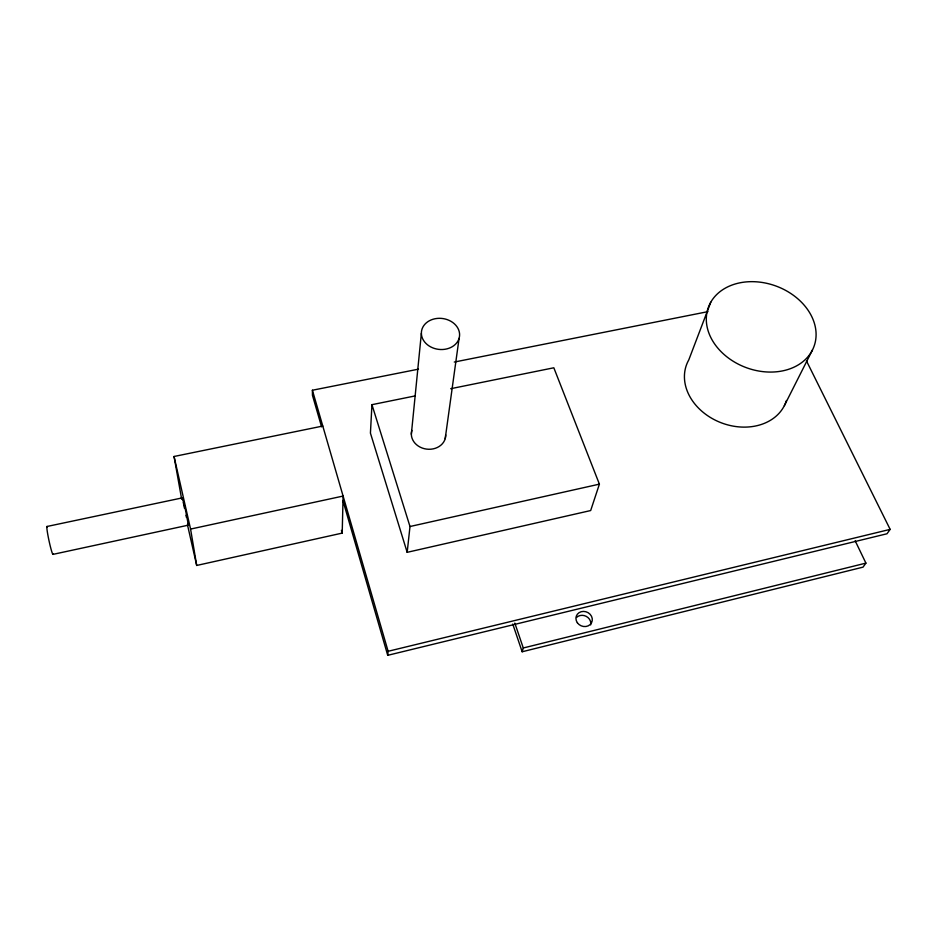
<?xml version="1.0" encoding="UTF-8"?>
<svg xmlns="http://www.w3.org/2000/svg" width="937" height="937" viewBox="0 0 937 937"><rect width="100%" height="100%" fill="white"/><g stroke="black" fill="none" stroke-linecap="round" stroke-linejoin="round"><path stroke-width="1.41" d="M342.204 533.106L343.094 496.06L190.574 529.077L196.7 565.456L342.204 533.106L341.419 530.342M414.904 395.964L371.942 404.679L370.431 433.117L407.173 552.326L590.673 510.548L599.399 484.148L553.826 367.784L450.709 388.703M806.488 360.932L890.15 529.37L886.999 533.762L387.719 655.314L388.117 651.285L312.396 390.237L418.464 369.166M411.343 434.206L421.369 333.314M407.173 552.326L409.996 526.512L371.942 404.679M445.204 438.657L459.083 338.339A19.173 15.554 7.2 0 0 435.037 318.744A19.173 15.554 7.2 0 0 427.342 344.687A19.173 15.554 7.2 0 0 459.083 338.339M855.153 540.766L865.917 563.125L863.024 567.143L522.155 651.765L523.279 647.982L514.823 623.093M710.75 302.264L688.789 359.902A53.081 42.095 21.1 0 0 719.464 422.083A53.081 42.095 21.1 0 0 786.448 400.509M784.363 405.639L812.449 349.993A56.314 43.43 20.5 0 0 752.634 281.662A56.314 43.43 20.5 0 0 718.527 348.927A56.314 43.43 20.5 0 0 812.449 349.993M523.279 647.982L865.917 563.125M388.117 651.285L890.15 529.37M409.996 526.512L599.399 484.148M52.964 554.376L188.407 525.142L185.737 511.157L182.551 497.828L47.026 526.477M181.696 499.374L174.048 456.483L322.785 426.042M454.293 362.045L707.997 311.634M188.407 525.142L187.868 523.42M512.762 624.054L522.155 651.765M321.59 426.874L312.454 395.309L312.396 390.237M342.977 500.745L387.719 655.314M174.048 456.483L190.574 529.077M187.447 524.685L196.7 565.456M185.971 515.303L186.463 517.458M184.027 506.097L184.472 508.299M183.242 502.127L183.804 504.996M182.82 499.878L182.551 497.828M576.513 617.471A8.281 7.414 23.2 0 1 586.234 616.359A8.281 7.414 23.2 0 1 590.685 624.862M445.696 434.885A17.217 14.594 6.8 0 1 426.546 449.104A17.217 14.594 6.8 0 1 411.882 430.434M53.116 553.872A14.266 1.019 77.9 0 1 48.935 540.368A14.266 1.019 77.9 0 1 47.412 526.992M577.344 622.742A8.328 7.449 23 0 0 591.505 622.824A8.328 7.449 23 0 0 583.493 611.404A8.328 7.449 23 0 0 577.344 622.742"/></g></svg>
